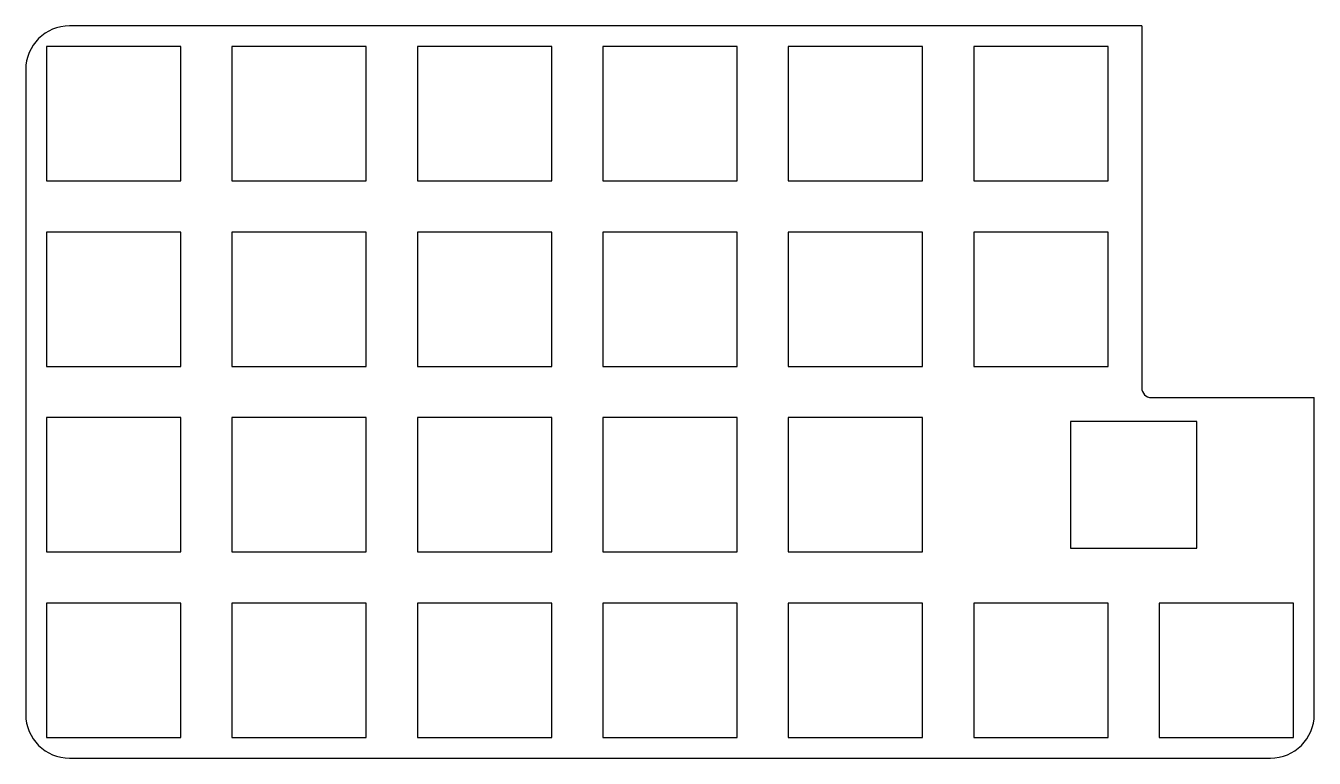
# Model space of a CAD drawing. Header units: millimetres. Extents: x -9 to 123, y -9 to 66.
import ezdxf

# ---------------------------------------------------------------- set-up
doc = ezdxf.new("R2010")
doc.units = ezdxf.units.MM

msp = doc.modelspace()

# ---------------------------------------------------------------- linework, layer by layer
for p, q in [((105.6, 66.175), (-4.525, 66.175)), ((105.6, 66.175), (105.6, 29)), ((6.9, 64.05), (-6.9, 64.05)), ((-6.9, 64.05), (-6.9, 50.25)), ((6.9, 50.25), (6.9, 64.05)), ((25.95, 64.05), (12.15, 64.05)), ((12.15, 64.05), (12.15, 50.25)), ((25.95, 50.25), (25.95, 64.05)), ((45, 64.05), (31.2, 64.05)), ((31.2, 64.05), (31.2, 50.25)), ((45, 50.25), (45, 64.05)), ((64.05, 64.05), (50.25, 64.05)), ((50.25, 64.05), (50.25, 50.25)), ((64.05, 50.25), (64.05, 64.05)), ((83.1, 64.05), (69.3, 64.05)), ((69.3, 64.05), (69.3, 50.25)), ((83.1, 50.25), (83.1, 64.05)), ((102.15, 64.05), (88.35, 64.05)), ((88.35, 64.05), (88.35, 50.25)), ((102.15, 50.25), (102.15, 64.05)), ((-9.025, 61.675), (-9.025, -4.525)), ((-6.9, 50.25), (6.9, 50.25)), ((12.15, 50.25), (25.95, 50.25)), ((31.2, 50.25), (45, 50.25)), ((50.25, 50.25), (64.05, 50.25)), ((69.3, 50.25), (83.1, 50.25)), ((88.35, 50.25), (102.15, 50.25)), ((6.9, 45), (-6.9, 45)), ((-6.9, 45), (-6.9, 31.2)), ((6.9, 31.2), (6.9, 45)), ((25.95, 45), (12.15, 45)), ((12.15, 45), (12.15, 31.2)), ((25.95, 31.2), (25.95, 45)), ((45, 45), (31.2, 45)), ((31.2, 45), (31.2, 31.2)), ((45, 31.2), (45, 45)), ((64.05, 45), (50.25, 45)), ((50.25, 45), (50.25, 31.2)), ((64.05, 31.2), (64.05, 45)), ((83.1, 45), (69.3, 45)), ((69.3, 45), (69.3, 31.2)), ((83.1, 31.2), (83.1, 45)), ((102.15, 45), (88.35, 45)), ((88.35, 45), (88.35, 31.2)), ((102.15, 31.2), (102.15, 45)), ((-6.9, 31.2), (6.9, 31.2)), ((12.15, 31.2), (25.95, 31.2)), ((31.2, 31.2), (45, 31.2)), ((50.25, 31.2), (64.05, 31.2)), ((69.3, 31.2), (83.1, 31.2)), ((88.35, 31.2), (102.15, 31.2)), ((106.6, 28), (123.325, 28)), ((123.325, -4.525), (123.325, 28)), ((6.9, 25.95), (-6.9, 25.95)), ((-6.9, 25.95), (-6.9, 12.15)), ((6.9, 12.15), (6.9, 25.95)), ((25.95, 25.95), (12.15, 25.95)), ((12.15, 25.95), (12.15, 12.15)), ((25.95, 12.15), (25.95, 25.95)), ((45, 25.95), (31.2, 25.95)), ((31.2, 25.95), (31.2, 12.15)), ((45, 12.15), (45, 25.95)), ((64.05, 25.95), (50.25, 25.95)), ((50.25, 25.95), (50.25, 12.15)), ((64.05, 12.15), (64.05, 25.95)), ((83.1, 25.95), (69.3, 25.95)), ((69.3, 25.95), (69.3, 12.15)), ((83.1, 12.15), (83.1, 25.95)), ((111.275, 25.55), (98.275, 25.55)), ((98.275, 25.55), (98.275, 12.55)), ((111.275, 12.55), (111.275, 25.55)), ((-6.9, 12.15), (6.9, 12.15)), ((12.15, 12.15), (25.95, 12.15)), ((31.2, 12.15), (45, 12.15)), ((50.25, 12.15), (64.05, 12.15)), ((69.3, 12.15), (83.1, 12.15)), ((98.275, 12.55), (111.275, 12.55)), ((6.9, 6.9), (-6.9, 6.9)), ((-6.9, 6.9), (-6.9, -6.9)), ((6.9, -6.9), (6.9, 6.9)), ((25.95, 6.9), (12.15, 6.9)), ((12.15, 6.9), (12.15, -6.9)), ((25.95, -6.9), (25.95, 6.9)), ((45, 6.9), (31.2, 6.9)), ((31.2, 6.9), (31.2, -6.9)), ((45, -6.9), (45, 6.9)), ((64.05, 6.9), (50.25, 6.9)), ((50.25, 6.9), (50.25, -6.9)), ((64.05, -6.9), (64.05, 6.9)), ((83.1, 6.9), (69.3, 6.9)), ((69.3, 6.9), (69.3, -6.9)), ((83.1, -6.9), (83.1, 6.9)), ((102.15, 6.9), (88.35, 6.9)), ((88.35, 6.9), (88.35, -6.9)), ((102.15, -6.9), (102.15, 6.9)), ((121.2, 6.9), (107.4, 6.9)), ((107.4, 6.9), (107.4, -6.9)), ((121.2, -6.9), (121.2, 6.9)), ((-6.9, -6.9), (6.9, -6.9)), ((12.15, -6.9), (25.95, -6.9)), ((31.2, -6.9), (45, -6.9)), ((50.25, -6.9), (64.05, -6.9)), ((69.3, -6.9), (83.1, -6.9)), ((88.35, -6.9), (102.15, -6.9)), ((107.4, -6.9), (121.2, -6.9)), ((-4.525, -9.025), (118.825, -9.025))]:
    msp.add_line(p, q)
for centre, radius, start, end in [((-4.525, 61.675), 4.5, 90, 180), ((106.6, 29), 1, 180, 270), ((-4.525, -4.525), 4.5, 180, 270), ((118.825, -4.525), 4.5, 270, 360)]:
    msp.add_arc(centre, radius, start, end)

doc.saveas('drawing.dxf')
